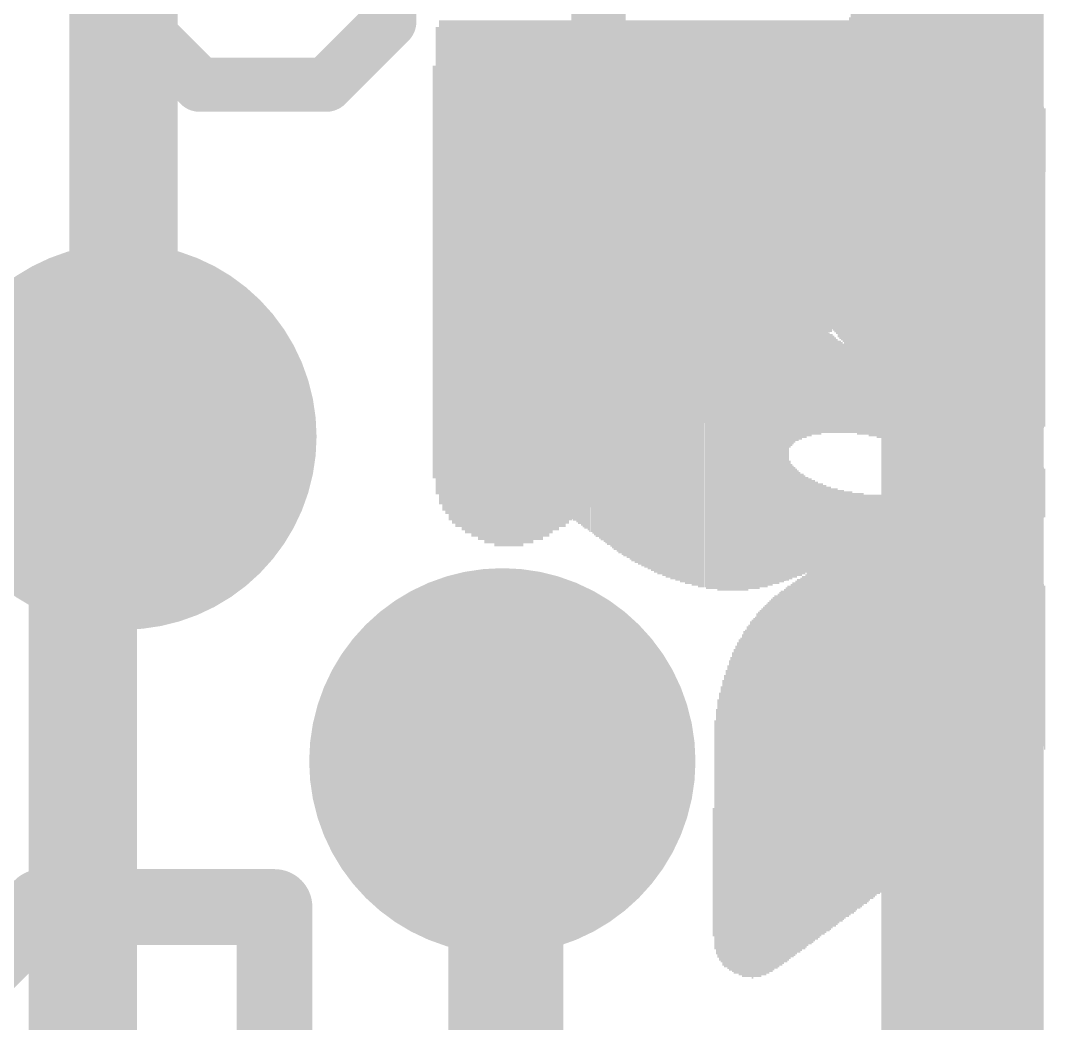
# Model space of a CAD drawing. Extents: x 0 to 25.4, y 0 to 17.8.
# Drawn here: x 10.553 to 12.958, y 7.132 to 9.485 of the extents above; entities that cross this region are included whole.
import ezdxf

# ---------------------------------------------------------------- set-up
doc = ezdxf.new("R2010")
doc.units = 0
for name, color, linetype in [('1', 12, 'CONTINUOUS'), ('16', 132, 'CONTINUOUS'), ('18', 110, 'CONTINUOUS'), ('21', 53, 'CONTINUOUS'), ('22', 253, 'CONTINUOUS')]:
    doc.layers.add(name, color=color, linetype=linetype)

# ---------------------------------------------------------------- blocks, each defined once
blk = doc.blocks.new('RECT')
blk.add_solid([(-0.5, -0.5), (0.5, -0.5), (-0.5, 0.5), (0.5, 0.5)])
blk = doc.blocks.new('ROUNDV')
at = {"const_width": 0.5}
blk.add_lwpolyline([(0, -0.25, 1), (0, 0.25, 1), (0, -0.25)], format="xyb", dxfattribs=at)

msp = doc.modelspace()

# ---------------------------------------------------------------- linework, layer by layer
at = {"layer": '1', "const_width": 0.254}
for points in [[(12.7, 6.08), (12.7, 11.7)], [(10.7, 8.414), (10.795, 8.509)], [(10.7, 6.08), (10.7, 8.414)], [(11.7, 7.731), (11.684, 7.747)], [(11.7, 6.08), (11.7, 7.731)]]:
    msp.add_lwpolyline(points, dxfattribs=at)
at = {"layer": '1', "const_width": 0.127}
for points in [[(10.8399, 8.4641, 1), (10.7501, 8.5539)], [(10.7635, 8.414, 1), (10.6365, 8.414)], [(10.6551, 8.4589, 1), (10.7449, 8.3691)], [(11.7289, 7.7919, 1), (11.6391, 7.7021)], [(11.7635, 7.731, 1), (11.6365, 7.731)], [(11.6551, 7.6861, 1), (11.7449, 7.7759)]]:
    msp.add_lwpolyline(points, format="xyb", dxfattribs=at)
at = {"layer": '16', "const_width": 0.254}
for points in [[(12.827, 13.716), (12.827, 4.191)], [(10.795, 12.192), (10.795, 8.509)], [(11.684, 3.81), (11.684, 7.747)]]:
    msp.add_lwpolyline(points, dxfattribs=at)
at = {"layer": '16', "const_width": 0.127}
for points in [[(10.7315, 8.509, 1), (10.8585, 8.509)], [(11.7475, 7.747, 1), (11.6205, 7.747)]]:
    msp.add_lwpolyline(points, format="xyb", dxfattribs=at)
at = {"layer": '21', "const_width": 0.127}
for points in [[(11.9096, 9.3345), (11.9096, 10.2243)], [(11.419, 9.6311), (11.419, 9.4828)], [(10.9741, 9.3345), (10.8258, 9.4828)], [(11.419, 9.4828), (11.2707, 9.3345)], [(11.2707, 9.3345), (10.9741, 9.3345)], [(11.7613, 9.3345), (12.0579, 9.3345)]]:
    msp.add_lwpolyline(points, dxfattribs=at)
at = {"layer": '21', "const_width": 0.0635}
for points in [[(10.8483, 9.5052, 1), (10.8034, 9.4603)], [(11.4414, 9.4603, 1), (11.3965, 9.5052)], [(11.3872, 9.4828, 1), (11.4507, 9.4828)], [(10.9741, 9.3663, 1), (10.9741, 9.3027)], [(10.9517, 9.312, 1), (10.9966, 9.357)], [(11.2482, 9.357, 1), (11.2931, 9.312)], [(11.2707, 9.3027, 1), (11.2707, 9.3663)], [(11.7613, 9.3663, 1), (11.7613, 9.3027)], [(12.0579, 9.3027, 1), (12.0579, 9.3663)], [(11.8779, 9.3345, 1), (11.9414, 9.3345)]]:
    msp.add_lwpolyline(points, format="xyb", dxfattribs=at)
at = {"layer": '22', "const_width": 0.1778}
for points in [[(10.4206, 7.2228), (10.6028, 7.405)], [(10.6028, 7.405), (11.1494, 7.405)], [(11.1494, 7.405), (11.1494, 6.3119)]]:
    msp.add_lwpolyline(points, dxfattribs=at)
at = {"layer": '22', "const_width": 0.0889}
for points in [[(10.6028, 7.4495, 1), (10.6028, 7.3606)], [(10.6342, 7.3736, 1), (10.5714, 7.4365)], [(11.1938, 7.405, 1), (11.1049, 7.405)], [(11.1494, 7.3606, 1), (11.1494, 7.4495)]]:
    msp.add_lwpolyline(points, format="xyb", dxfattribs=at)

# ---------------------------------------------------------------- block references
at = {"layer": '18', "xscale": 0.9064, "yscale": 0.9064}
for p in [(10.795, 8.509), (10.795, 8.509), (11.684, 7.747), (11.684, 7.747)]:
    msp.add_blockref('ROUNDV', p, dxfattribs=at)
at = {"layer": '21', "rotation": 90}
for p, xscale, yscale in [((12.587, 9.085), 1.1659, 0.0038), ((12.5908, 9.085), 1.1659, 0.0038), ((12.5946, 9.0831), 1.1697, 0.0038), ((12.5984, 9.085), 1.1735, 0.0038), ((12.6022, 9.085), 1.1735, 0.0038), ((12.606, 9.0831), 1.1773, 0.0038), ((12.6098, 9.0831), 1.1773, 0.0038), ((12.6136, 9.0812), 1.1811, 0.0038), ((12.6174, 9.0812), 1.1811, 0.0039), ((12.6213, 9.0831), 1.1849, 0.0038), ((12.6251, 9.0812), 1.1887, 0.0038), ((12.6289, 9.0812), 1.1887, 0.0038), ((12.6327, 9.0793), 1.1925, 0.0038), ((12.6365, 9.0793), 1.1925, 0.0038), ((12.6403, 9.0755), 1.1925, 0.0038), ((12.6441, 9.0755), 1.1925, 0.0038), ((12.6479, 9.0735), 1.1964, 0.0038), ((12.6517, 9.0735), 1.1964, 0.0038), ((12.6555, 9.0697), 1.1964, 0.0039), ((12.6594, 9.0678), 1.2002, 0.0038), ((12.6632, 9.0678), 1.2002, 0.0038), ((12.5565, 9.0773), 1.1354, 0.0038), ((12.5603, 9.0792), 1.1392, 0.0038), ((12.5641, 9.0792), 1.1468, 0.0038), ((12.5679, 9.0811), 1.1506, 0.0038), ((12.5717, 9.0811), 1.1506, 0.0038), ((12.5755, 9.0831), 1.1545, 0.0038), ((12.5793, 9.0831), 1.1621, 0.0039), ((12.5832, 9.0831), 1.1621, 0.0038), ((12.667, 9.064), 1.2002, 0.0038), ((12.6708, 9.0602), 1.2002, 0.0038), ((12.6746, 9.0583), 1.204, 0.0038), ((12.6784, 9.0545), 1.2039, 0.0038), ((12.6822, 9.0507), 1.2039, 0.0038), ((12.686, 9.0469), 1.2039, 0.0038), ((12.6898, 9.0411), 1.2078, 0.0038), ((12.5451, 9.0678), 1.1164, 0.0038), ((12.5489, 9.0716), 1.124, 0.0038), ((12.5527, 9.0735), 1.1278, 0.0038), ((12.6936, 8.9554), 1.3716, 0.0039), ((12.6975, 9.2126), 0.8496, 0.0038), ((12.7013, 9.2202), 0.8268, 0.0038), ((12.7051, 9.2221), 0.8078, 0.0038), ((12.7089, 9.2241), 0.7963, 0.0038), ((12.5336, 9.0564), 1.0859, 0.0038), ((12.5374, 9.0602), 1.0935, 0.0038), ((12.5412, 9.0659), 1.1049, 0.0039), ((12.7127, 9.2259), 0.7848, 0.0038), ((12.7165, 9.2259), 0.7696, 0.0038), ((12.7203, 9.2259), 0.762, 0.0038), ((12.7241, 9.2259), 0.7544, 0.0038), ((12.526, 9.0449), 1.063, 0.0038), ((12.5298, 9.0507), 1.0745, 0.0038), ((12.7279, 9.224), 0.743, 0.0038), ((12.7317, 9.224), 0.7354, 0.0039), ((12.7356, 9.2221), 0.7316, 0.0038), ((12.7394, 9.2183), 0.7239, 0.0038), ((12.7432, 9.2164), 0.7201, 0.0038), ((12.5184, 9.0316), 1.0364, 0.0038), ((12.5222, 9.0373), 1.0478, 0.0038), ((12.747, 9.2126), 0.7125, 0.0038), ((12.7508, 9.2107), 0.7087, 0.0038), ((12.7546, 9.2088), 0.7049, 0.0038), ((12.7584, 9.205), 0.6973, 0.0038), ((12.7622, 9.2012), 0.6973, 0.0038), ((12.5108, 9.0221), 1.0096, 0.0038), ((12.5146, 9.0278), 1.021, 0.0038), ((12.766, 9.1954), 0.6934, 0.0038), ((12.7698, 9.1935), 0.6896, 0.0039), ((12.7737, 9.1897), 0.6896, 0.0038), ((12.7775, 9.184), 0.6858, 0.0038), ((12.5031, 9.0107), 0.9867, 0.0039), ((12.507, 9.0164), 0.9982, 0.0038), ((12.7813, 9.1802), 0.6858, 0.0038), ((12.7851, 9.1745), 0.682, 0.0038), ((12.7889, 9.1688), 0.6858, 0.0038), ((12.7927, 9.165), 0.6858, 0.0038), ((12.7965, 9.1573), 0.6858, 0.0038), ((12.4955, 8.9992), 0.9639, 0.0038), ((12.4993, 9.005), 0.9753, 0.0038), ((12.8003, 9.1516), 0.6896, 0.0038), ((12.8041, 9.1478), 0.6896, 0.0038), ((12.8079, 9.1383), 0.6934, 0.0039), ((12.8118, 9.1326), 0.6972, 0.0038), ((12.4879, 8.9859), 0.9372, 0.0038), ((12.4917, 8.9916), 0.9486, 0.0038), ((12.8156, 9.125), 0.6973, 0.0038), ((12.8194, 9.1174), 0.7049, 0.0038), ((12.8232, 9.1097), 0.7124, 0.0038), ((12.827, 9.0983), 0.7201, 0.0038), ((12.8308, 9.0888), 0.7315, 0.0038), ((12.4803, 9.0831), 0.6973, 0.0038), ((12.4841, 9.0869), 0.7125, 0.0038), ((12.8346, 9.0754), 0.743, 0.0038), ((12.8384, 9.0583), 0.7696, 0.0038), ((12.8422, 8.5687), 1.7412, 0.0038), ((12.846, 8.5687), 1.726, 0.0039), ((12.8499, 8.5706), 1.7145, 0.0038), ((12.4727, 9.0754), 0.6668, 0.0038), ((12.4765, 9.0792), 0.682, 0.0038), ((12.8537, 8.5725), 1.703, 0.0038), ((12.8575, 8.5725), 1.6878, 0.0038), ((12.8613, 8.5744), 1.6764, 0.0038), ((12.8651, 8.5763), 1.6574, 0.0038), ((12.465, 9.0678), 0.6286, 0.0039), ((12.4689, 9.0736), 0.6477, 0.0038), ((12.8689, 8.5801), 1.6421, 0.0038), ((12.8727, 8.5839), 1.6269, 0.0038), ((12.8765, 8.5858), 1.6078, 0.0038), ((12.8803, 8.5915), 1.5887, 0.0038), ((12.4574, 9.0602), 0.5982, 0.0038), ((12.4612, 9.064), 0.6134, 0.0038), ((12.8841, 8.5973), 1.5621, 0.0039), ((12.888, 8.6563), 1.4364, 0.0038), ((12.8918, 8.8354), 1.0706, 0.0038), ((12.8956, 8.8354), 1.0554, 0.0038), ((12.8994, 8.8354), 1.0478, 0.0038), ((12.4498, 9.0545), 0.5639, 0.0038), ((12.4536, 9.0583), 0.5791, 0.0038), ((12.9032, 8.8335), 1.0363, 0.0038), ((12.907, 8.8335), 1.0287, 0.0038), ((12.9108, 8.8316), 1.0249, 0.0038), ((12.9146, 8.8297), 1.0135, 0.0038), ((12.9184, 8.8277), 1.0097, 0.0038), ((12.4422, 9.0488), 0.5295, 0.0038), ((12.446, 9.0507), 0.5487, 0.0038), ((12.9223, 8.9078), 0.842, 0.0039), ((12.9261, 8.9078), 0.8268, 0.0038), ((12.9299, 8.9097), 0.8154, 0.0038), ((12.9337, 8.9078), 0.8039, 0.0038), ((12.4346, 9.0412), 0.4915, 0.0038), ((12.4384, 9.0431), 0.5105, 0.0038), ((12.9375, 8.9097), 0.7925, 0.0038), ((12.9413, 8.9097), 0.7848, 0.0038), ((12.9451, 8.9078), 0.7734, 0.0038), ((12.9489, 8.9078), 0.7658, 0.0038), ((12.9527, 8.9059), 0.7544, 0.0038), ((12.4269, 9.0354), 0.4572, 0.0039), ((12.4308, 9.0373), 0.4762, 0.0038), ((12.9565, 8.9059), 0.7468, 0.0038), ((12.4193, 9.0297), 0.423, 0.0038), ((12.4231, 9.0316), 0.442, 0.0038), ((12.4117, 9.0259), 0.3848, 0.0038), ((12.4155, 9.0278), 0.4038, 0.0038), ((12.4041, 9.0202), 0.3429, 0.0038), ((12.4079, 9.0221), 0.362, 0.0038), ((12.3965, 9.0183), 0.301, 0.0038), ((12.4003, 9.0202), 0.32, 0.0038), ((12.3889, 9.0183), 0.2477, 0.0039), ((12.3927, 9.0183), 0.2781, 0.0038), ((12.385, 9.0145), 0.2171, 0.0038), ((12.3812, 9.0145), 0.1791, 0.0038), ((12.3774, 9.0126), 0.1295, 0.0038), ((12.3736, 9.0107), 0.0495, 0.0038), ((12.0993, 8.5001), 0.6592, 0.0038), ((12.1031, 8.4982), 0.663, 0.0038), ((12.1069, 8.4982), 0.663, 0.0038), ((12.1107, 8.4982), 0.663, 0.0038), ((12.1145, 8.4963), 0.6668, 0.0038), ((12.1183, 8.4982), 0.6706, 0.0038), ((12.1222, 8.4982), 0.6706, 0.0039), ((12.126, 8.4982), 0.6706, 0.0038), ((12.1298, 8.4963), 0.6744, 0.0038), ((12.1336, 8.4963), 0.6744, 0.0038), ((12.1374, 8.4963), 0.6744, 0.0038), ((12.1412, 8.4963), 0.6744, 0.0038), ((12.145, 8.4944), 0.6782, 0.0038), ((12.1488, 8.4963), 0.682, 0.0038), ((12.1526, 8.4963), 0.682, 0.0038), ((12.1564, 8.4963), 0.682, 0.0038), ((12.1603, 8.4963), 0.682, 0.0039), ((12.1641, 8.4944), 0.6858, 0.0038), ((12.1679, 8.4944), 0.6858, 0.0038), ((12.1717, 8.4944), 0.6858, 0.0038), ((12.1755, 8.4944), 0.6858, 0.0038), ((12.1793, 8.4944), 0.6858, 0.0038), ((12.1831, 8.4944), 0.6858, 0.0038), ((12.1869, 8.4944), 0.6858, 0.0038), ((12.1907, 8.4925), 0.6896, 0.0038), ((12.1945, 8.4925), 0.6896, 0.0038), ((12.1984, 8.4925), 0.6896, 0.0039), ((12.2022, 8.4925), 0.6896, 0.0038), ((12.206, 8.4925), 0.6896, 0.0038), ((12.2098, 8.4925), 0.6896, 0.0038), ((12.2136, 8.4925), 0.6896, 0.0038), ((12.2174, 8.4925), 0.6896, 0.0038), ((12.2212, 8.4925), 0.6896, 0.0038), ((12.225, 8.4925), 0.6896, 0.0038), ((12.2288, 8.4925), 0.6896, 0.0038), ((12.2326, 8.4925), 0.6896, 0.0038), ((12.2365, 8.4925), 0.6896, 0.0039), ((12.2403, 8.4925), 0.6896, 0.0038), ((12.2441, 8.4925), 0.6896, 0.0038), ((12.2479, 8.4925), 0.6896, 0.0038), ((12.2517, 8.4925), 0.6896, 0.0038), ((12.2555, 8.4925), 0.6896, 0.0038), ((12.2593, 8.4906), 0.6858, 0.0038), ((12.2631, 8.4925), 0.682, 0.0038), ((12.2669, 8.4925), 0.682, 0.0038), ((12.2707, 8.4925), 0.682, 0.0038), ((12.2746, 8.4925), 0.682, 0.0039), ((12.2784, 8.4925), 0.682, 0.0038), ((12.2822, 8.4906), 0.6782, 0.0038), ((12.286, 8.4906), 0.6782, 0.0038), ((12.2898, 8.4925), 0.6744, 0.0038), ((12.2936, 8.4925), 0.6744, 0.0038), ((12.2974, 8.4925), 0.6744, 0.0038), ((12.004, 8.5058), 0.5944, 0.0038), ((12.0079, 8.5058), 0.5944, 0.0039), ((12.0117, 8.5039), 0.5982, 0.0038), ((12.0155, 8.5058), 0.602, 0.0038), ((12.0193, 8.5039), 0.6058, 0.0038), ((12.0231, 8.5039), 0.6058, 0.0038), ((12.0269, 8.5039), 0.6134, 0.0038), ((12.0307, 8.5039), 0.6134, 0.0038), ((12.0345, 8.502), 0.6172, 0.0038), ((12.0383, 8.5039), 0.621, 0.0038), ((12.0421, 8.502), 0.6248, 0.0038), ((12.046, 8.502), 0.6248, 0.0039), ((12.0498, 8.502), 0.6324, 0.0038), ((12.0536, 8.502), 0.6324, 0.0038), ((12.0574, 8.502), 0.6324, 0.0038), ((12.0612, 8.5001), 0.6362, 0.0038), ((12.065, 8.5021), 0.6401, 0.0038), ((12.0688, 8.5001), 0.6439, 0.0038), ((12.0726, 8.5001), 0.6439, 0.0038), ((12.0764, 8.5001), 0.6439, 0.0038), ((12.0802, 8.5001), 0.6515, 0.0038), ((12.0841, 8.5001), 0.6515, 0.0039), ((12.0879, 8.5001), 0.6515, 0.0038), ((12.0917, 8.4982), 0.6554, 0.0038), ((12.0955, 8.4982), 0.6554, 0.0038), ((12.3012, 8.4906), 0.6706, 0.0038), ((12.305, 8.4906), 0.6706, 0.0038), ((12.3088, 8.4925), 0.6668, 0.0038), ((12.3127, 8.4925), 0.6668, 0.0039), ((12.3165, 8.4906), 0.663, 0.0038), ((12.3203, 8.4925), 0.6592, 0.0038), ((12.3241, 8.4925), 0.6592, 0.0038), ((12.3279, 8.4925), 0.6592, 0.0038), ((12.3317, 8.4906), 0.6553, 0.0038), ((12.3355, 8.4924), 0.6515, 0.0038), ((12.3393, 8.4924), 0.6515, 0.0038), ((12.3431, 8.4906), 0.6477, 0.0038), ((12.3469, 8.4924), 0.6439, 0.0038), ((12.3508, 8.4906), 0.6401, 0.0039), ((12.3546, 8.4906), 0.6401, 0.0038), ((12.3584, 8.6468), 0.3276, 0.0038), ((12.3622, 8.6468), 0.32, 0.0038), ((12.366, 8.6487), 0.3162, 0.0038), ((12.3698, 8.6487), 0.3086, 0.0038), ((12.3736, 8.6506), 0.3048, 0.0038), ((11.9317, 8.5173), 0.5257, 0.0039), ((11.9355, 8.5173), 0.5257, 0.0038), ((11.9393, 8.5153), 0.5295, 0.0038), ((11.9431, 8.5153), 0.5373, 0.0038), ((11.9469, 8.5135), 0.5411, 0.0038), ((11.9507, 8.5135), 0.5411, 0.0038), ((11.9545, 8.5135), 0.5487, 0.0038), ((11.9583, 8.5115), 0.5525, 0.0038), ((11.9621, 8.5115), 0.5525, 0.0038), ((11.9659, 8.5115), 0.5601, 0.0038), ((11.9698, 8.5097), 0.5639, 0.0039), ((11.9736, 8.5097), 0.5639, 0.0038), ((11.9774, 8.5097), 0.5715, 0.0038), ((11.9812, 8.5097), 0.5715, 0.0038), ((11.985, 8.5077), 0.5753, 0.0038), ((11.9888, 8.5077), 0.5829, 0.0038), ((11.9926, 8.5077), 0.5829, 0.0038), ((11.9964, 8.5059), 0.5867, 0.0038), ((12.0002, 8.5059), 0.5867, 0.0038), ((12.3774, 8.6487), 0.301, 0.0038), ((12.3812, 8.6506), 0.2972, 0.0038), ((12.385, 8.6487), 0.2934, 0.0038), ((12.3889, 8.6506), 0.2896, 0.0039), ((12.3927, 8.6487), 0.2858, 0.0038), ((12.3965, 8.6487), 0.2858, 0.0038), ((12.4003, 8.6487), 0.2782, 0.0038), ((12.4041, 8.6487), 0.2782, 0.0038), ((12.4079, 8.6468), 0.2744, 0.0038), ((12.4117, 8.6468), 0.2667, 0.0038), ((12.4155, 8.6468), 0.2667, 0.0038), ((11.8593, 8.5325), 0.4496, 0.0038), ((11.8631, 8.5306), 0.4534, 0.0038), ((11.8669, 8.5306), 0.4534, 0.0038), ((11.8707, 8.5306), 0.461, 0.0038), ((11.8745, 8.5287), 0.4648, 0.0038), ((11.8783, 8.5268), 0.4686, 0.0038), ((11.8821, 8.5287), 0.4724, 0.0038), ((11.8859, 8.5268), 0.4762, 0.0038), ((11.8897, 8.5249), 0.4801, 0.0038), ((11.8936, 8.5249), 0.4801, 0.0039), ((11.8974, 8.5249), 0.4877, 0.0038), ((11.9012, 8.5229), 0.4915, 0.0038), ((11.905, 8.5211), 0.4953, 0.0038), ((11.9088, 8.5229), 0.4991, 0.0038), ((11.9126, 8.5211), 0.5029, 0.0038), ((11.9164, 8.5191), 0.5067, 0.0038), ((11.9202, 8.5211), 0.5105, 0.0038), ((11.924, 8.5191), 0.5143, 0.0038), ((11.9278, 8.5173), 0.5181, 0.0038), ((12.4193, 8.6448), 0.2629, 0.0038), ((12.4231, 8.643), 0.2591, 0.0038), ((12.4269, 8.643), 0.2591, 0.0039), ((12.4308, 8.641), 0.2553, 0.0038), ((12.4346, 8.6411), 0.2476, 0.0038), ((12.4384, 8.6392), 0.2438, 0.0038), ((12.4422, 8.6392), 0.2438, 0.0038), ((12.446, 8.6373), 0.24, 0.0038), ((11.7754, 8.5496), 0.3619, 0.0038), ((11.7793, 8.5478), 0.3657, 0.0039), ((11.7831, 8.5458), 0.3696, 0.0038), ((11.7869, 8.5477), 0.3734, 0.0038), ((11.7907, 8.5458), 0.3772, 0.0038), ((11.7945, 8.5439), 0.381, 0.0038), ((11.7983, 8.5439), 0.381, 0.0038), ((11.8021, 8.5439), 0.3886, 0.0038), ((11.8059, 8.542), 0.3924, 0.0038), ((11.8097, 8.5401), 0.3962, 0.0038), ((11.8135, 8.542), 0.4, 0.0038), ((11.8174, 8.5401), 0.4038, 0.0039), ((11.8212, 8.5382), 0.4076, 0.0038), ((11.825, 8.5382), 0.4153, 0.0038), ((11.8288, 8.5382), 0.4153, 0.0038), ((11.8326, 8.5364), 0.4191, 0.0038), ((11.8364, 8.5363), 0.4268, 0.0038), ((11.8402, 8.5363), 0.4268, 0.0038), ((11.844, 8.5344), 0.4306, 0.0038), ((11.8478, 8.5344), 0.4382, 0.0038), ((11.8516, 8.5325), 0.442, 0.0038), ((11.8555, 8.5325), 0.442, 0.0039), ((12.4498, 8.6354), 0.2362, 0.0038), ((12.4536, 8.6335), 0.2324, 0.0038), ((12.4574, 8.6335), 0.2324, 0.0038), ((12.4612, 8.6316), 0.2286, 0.0038), ((12.465, 8.6296), 0.2247, 0.0039), ((12.4689, 8.6278), 0.2209, 0.0038), ((12.4727, 8.6258), 0.2171, 0.0038), ((12.4765, 8.6258), 0.2171, 0.0038), ((12.4803, 8.624), 0.2133, 0.0038), ((11.7069, 8.563), 0.2896, 0.0038), ((11.7107, 8.5611), 0.2934, 0.0038), ((11.7145, 8.5592), 0.2972, 0.0038), ((11.7183, 8.5611), 0.301, 0.0038), ((11.7221, 8.5592), 0.3048, 0.0038), ((11.7259, 8.5573), 0.3086, 0.0038), ((11.7297, 8.5572), 0.3163, 0.0038), ((11.7335, 8.5572), 0.3163, 0.0038), ((11.7373, 8.5554), 0.3201, 0.0038), ((11.7412, 8.5554), 0.3277, 0.0039), ((11.745, 8.5554), 0.3277, 0.0038), ((11.7488, 8.5534), 0.3315, 0.0038), ((11.7526, 8.5534), 0.3391, 0.0038), ((11.7564, 8.5516), 0.3429, 0.0038), ((11.7602, 8.5516), 0.3429, 0.0038), ((11.764, 8.5516), 0.3505, 0.0038), ((11.7678, 8.5496), 0.3543, 0.0038), ((11.7716, 8.5496), 0.3543, 0.0038), ((12.4841, 8.622), 0.2095, 0.0038), ((11.6345, 8.5763), 0.2172, 0.0038), ((11.6383, 8.5763), 0.2172, 0.0038), ((11.6421, 8.5744), 0.221, 0.0038), ((11.6459, 8.5744), 0.2286, 0.0038), ((11.6497, 8.5744), 0.2286, 0.0038), ((11.6535, 8.5725), 0.2324, 0.0038), ((11.6573, 8.5725), 0.24, 0.0038), ((11.6611, 8.5706), 0.2438, 0.0038), ((11.665, 8.5706), 0.2438, 0.0039), ((11.6688, 8.5706), 0.2514, 0.0038), ((11.6726, 8.5687), 0.2552, 0.0038), ((11.6764, 8.5668), 0.2591, 0.0038), ((11.6802, 8.5686), 0.2629, 0.0038), ((11.684, 8.5668), 0.2667, 0.0038), ((11.6878, 8.5648), 0.2705, 0.0038), ((11.6916, 8.5648), 0.2705, 0.0038), ((11.6954, 8.5648), 0.2781, 0.0038), ((11.6992, 8.563), 0.2819, 0.0038), ((11.7031, 8.561), 0.2857, 0.0039), ((12.6975, 8.481), 0.4153, 0.0038), ((11.5735, 8.5858), 0.1448, 0.0038), ((11.5773, 8.5858), 0.1448, 0.0038), ((11.5811, 8.5858), 0.1524, 0.0038), ((11.5849, 8.5858), 0.16, 0.0038), ((11.5888, 8.5839), 0.1638, 0.0039), ((11.5926, 8.5839), 0.1715, 0.0038), ((11.5964, 8.5839), 0.1715, 0.0038), ((11.6002, 8.5821), 0.1753, 0.0038), ((11.604, 8.5821), 0.1829, 0.0038), ((11.6078, 8.5801), 0.1867, 0.0038), ((11.6116, 8.5821), 0.1905, 0.0038), ((11.6154, 8.5801), 0.1943, 0.0038), ((11.6192, 8.5783), 0.1981, 0.0038), ((11.623, 8.5801), 0.2019, 0.0038), ((11.6269, 8.5782), 0.2058, 0.0039), ((11.6307, 8.5763), 0.2096, 0.0038), ((12.7013, 8.4715), 0.3886, 0.0038), ((11.5545, 8.5877), 0.1029, 0.0038), ((11.5583, 8.5859), 0.1143, 0.0038), ((11.5621, 8.5859), 0.1219, 0.0038), ((11.5659, 8.5859), 0.1295, 0.0038), ((11.5697, 8.5859), 0.1371, 0.0038), ((12.7051, 8.462), 0.3696, 0.0038), ((11.543, 8.5859), 0.0609, 0.0038), ((11.5468, 8.5858), 0.0762, 0.0038), ((11.5507, 8.5859), 0.0915, 0.0039), ((12.7089, 8.4563), 0.3506, 0.0038), ((12.7127, 8.4525), 0.3353, 0.0038), ((11.5392, 8.5821), 0.0305, 0.0038), ((12.7165, 8.4467), 0.3239, 0.0038), ((12.7203, 8.443), 0.3086, 0.0038), ((12.7241, 8.4391), 0.3009, 0.0038), ((12.8384, 8.1477), 0.9144, 0.0038), ((12.7279, 8.4373), 0.2895, 0.0038), ((12.7317, 8.4335), 0.2819, 0.0039), ((12.7356, 8.4297), 0.2743, 0.0038), ((12.8308, 8.1211), 0.8839, 0.0038), ((12.8346, 8.1306), 0.8953, 0.0038), ((12.7394, 8.4259), 0.2667, 0.0038), ((12.7432, 8.4239), 0.2629, 0.0038), ((12.747, 8.4201), 0.2552, 0.0038), ((12.7508, 8.4182), 0.2514, 0.0038), ((12.7546, 8.4163), 0.2476, 0.0038), ((12.8194, 8.1), 0.8801, 0.0038), ((12.8232, 8.1058), 0.8839, 0.0038), ((12.827, 8.1134), 0.884, 0.0038), ((12.7584, 8.4125), 0.2476, 0.0038), ((12.7622, 8.4106), 0.2438, 0.0038), ((12.766, 8.4068), 0.2439, 0.0038), ((12.7698, 8.403), 0.2439, 0.0039), ((12.7737, 8.3992), 0.2515, 0.0038), ((12.7775, 8.3896), 0.2629, 0.0038), ((12.7813, 8.0658), 0.9106, 0.0038), ((12.7851, 8.0677), 0.9068, 0.0038), ((12.7889, 8.0696), 0.903, 0.0038), ((12.7927, 8.0734), 0.8954, 0.0038), ((12.7965, 8.0753), 0.8916, 0.0038), ((12.8003, 8.0772), 0.8878, 0.0038), ((12.8041, 8.081), 0.8878, 0.0038), ((12.8079, 8.0849), 0.8801, 0.0039), ((12.8118, 8.0887), 0.8801, 0.0038), ((12.8156, 8.0925), 0.8801, 0.0038), ((12.3584, 8.3134), 0.2781, 0.0038), ((12.3622, 8.3096), 0.2705, 0.0038), ((12.9223, 8.3896), 0.1334, 0.0039), ((12.9261, 8.3858), 0.1258, 0.0038), ((12.9299, 8.3839), 0.122, 0.0038), ((12.366, 8.3096), 0.2629, 0.0038), ((12.3698, 8.3077), 0.259, 0.0038), ((12.3736, 8.3058), 0.2552, 0.0038), ((12.3774, 8.3058), 0.2476, 0.0038), ((12.3812, 8.3039), 0.2438, 0.0038), ((12.385, 8.302), 0.24, 0.0038), ((12.3889, 8.3039), 0.2362, 0.0039), ((12.3927, 8.302), 0.2324, 0.0038), ((12.9337, 8.382), 0.1182, 0.0038), ((12.9375, 8.382), 0.1182, 0.0038), ((12.9413, 8.3801), 0.1143, 0.0038), ((12.9451, 8.3781), 0.1181, 0.0038), ((12.9489, 8.3781), 0.1181, 0.0038), ((12.9527, 8.3781), 0.1181, 0.0038), ((12.9565, 8.3763), 0.1143, 0.0038), ((12.3965, 8.302), 0.2248, 0.0038), ((12.4003, 7.8639), 1.1011, 0.0038), ((12.4041, 7.8639), 1.0935, 0.0038), ((12.4079, 7.8639), 1.0935, 0.0038), ((12.4117, 7.8639), 1.0859, 0.0038), ((12.4155, 7.8658), 1.0821, 0.0038), ((12.4193, 7.8658), 1.0745, 0.0038), ((12.4231, 7.8658), 1.0745, 0.0038), ((12.4269, 7.8657), 1.0668, 0.0039), ((12.4308, 7.8677), 1.0629, 0.0038), ((12.4346, 7.8696), 1.0591, 0.0038), ((12.4384, 7.8677), 1.0553, 0.0038), ((12.4422, 7.8696), 1.0515, 0.0038), ((12.6746, 8.323), 0.1447, 0.0038), ((12.6784, 8.3248), 0.1409, 0.0038), ((12.6822, 8.3286), 0.1409, 0.0038), ((12.686, 8.3325), 0.141, 0.0038), ((12.6898, 8.3382), 0.1448, 0.0038), ((12.446, 7.8696), 1.0439, 0.0038), ((12.4498, 7.8696), 1.0439, 0.0038), ((12.4536, 7.8715), 1.0401, 0.0038), ((12.4574, 7.8715), 1.0325, 0.0038), ((12.4612, 7.8734), 1.0287, 0.0038), ((12.465, 7.8734), 1.0287, 0.0039), ((12.4689, 7.8753), 1.0249, 0.0038), ((12.4727, 7.8753), 1.0173, 0.0038), ((12.4765, 7.8772), 1.0135, 0.0038), ((12.4803, 7.8772), 1.0135, 0.0038), ((12.4841, 7.8791), 1.0096, 0.0038), ((12.4879, 7.8791), 1.002, 0.0038), ((12.4917, 7.881), 0.9982, 0.0038), ((12.4955, 7.881), 0.9982, 0.0038), ((12.4993, 7.8829), 0.9944, 0.0038), ((12.5031, 7.8848), 0.9906, 0.0039), ((12.507, 7.8829), 0.9868, 0.0038), ((12.5108, 7.8848), 0.983, 0.0038), ((12.5146, 7.8867), 0.9792, 0.0038), ((12.5184, 7.8886), 0.9754, 0.0038), ((12.5222, 7.8886), 0.9754, 0.0038), ((12.526, 7.8905), 0.9716, 0.0038), ((12.5298, 7.8924), 0.9678, 0.0038), ((12.5336, 7.8925), 0.9601, 0.0038), ((12.5374, 7.8925), 0.9601, 0.0038), ((12.5412, 7.8944), 0.9563, 0.0039), ((12.5451, 7.8963), 0.9525, 0.0038), ((12.5489, 7.8982), 0.9487, 0.0038), ((12.5527, 7.8982), 0.9487, 0.0038), ((12.5565, 7.9001), 0.9449, 0.0038), ((12.5603, 7.902), 0.9411, 0.0038), ((12.5641, 7.9039), 0.9373, 0.0038), ((12.5679, 7.9039), 0.9373, 0.0038), ((12.5717, 7.9058), 0.9335, 0.0038), ((12.5755, 7.9077), 0.9297, 0.0038), ((12.5793, 7.9077), 0.9297, 0.0039), ((12.5832, 8.2163), 0.3124, 0.0038), ((12.587, 8.2277), 0.2896, 0.0038), ((12.5908, 8.2354), 0.2743, 0.0038), ((12.5946, 8.241), 0.2629, 0.0038), ((12.5984, 8.2468), 0.2515, 0.0038), ((12.6022, 8.2524), 0.2401, 0.0038), ((12.606, 8.2563), 0.2324, 0.0038), ((12.6098, 8.262), 0.221, 0.0038), ((12.6136, 8.2658), 0.2134, 0.0038), ((12.6174, 8.2715), 0.2096, 0.0039), ((12.6213, 8.2753), 0.2019, 0.0038), ((12.6251, 8.2791), 0.1943, 0.0038), ((12.6289, 8.2811), 0.1905, 0.0038), ((12.6327, 8.2849), 0.1829, 0.0038), ((12.6365, 8.2905), 0.1791, 0.0038), ((12.6403, 8.2925), 0.1753, 0.0038), ((12.6441, 8.2963), 0.1676, 0.0038), ((12.6479, 8.2982), 0.1638, 0.0038), ((12.6517, 8.3039), 0.16, 0.0038), ((12.6555, 8.3058), 0.1562, 0.0039), ((12.6594, 8.3077), 0.1524, 0.0038), ((12.6632, 8.3134), 0.1486, 0.0038), ((12.667, 8.3153), 0.1448, 0.0038), ((12.6708, 8.3191), 0.1448, 0.0038), ((12.8918, 8.0962), 0.3467, 0.0038), ((12.8956, 8.0849), 0.3467, 0.0038), ((12.8994, 8.0715), 0.3505, 0.0038), ((12.9032, 8.0619), 0.3543, 0.0038), ((12.907, 8.0525), 0.3581, 0.0038), ((12.7775, 7.9115), 0.6096, 0.0038), ((12.9108, 8.0429), 0.362, 0.0038), ((12.9146, 8.0334), 0.3658, 0.0038), ((12.9184, 8.0258), 0.3657, 0.0038), ((12.9223, 8.0201), 0.3695, 0.0039), ((12.385, 7.7401), 0.8763, 0.0038), ((12.3889, 7.7439), 0.8763, 0.0039), ((12.3927, 7.7439), 0.8763, 0.0038), ((12.3965, 7.7477), 0.8763, 0.0038), ((12.7698, 7.8886), 0.5792, 0.0039), ((12.7737, 7.8982), 0.5905, 0.0038), ((12.9261, 8.0105), 0.3734, 0.0038), ((12.9299, 8.0067), 0.3734, 0.0038), ((12.9337, 7.9991), 0.3734, 0.0038), ((12.9375, 7.9934), 0.3772, 0.0038), ((12.9413, 7.9877), 0.381, 0.0038), ((12.3508, 7.7153), 0.8801, 0.0039), ((12.3546, 7.7191), 0.8801, 0.0038), ((12.3584, 7.721), 0.8763, 0.0038), ((12.3622, 7.7248), 0.8763, 0.0038), ((12.366, 7.7267), 0.8801, 0.0038), ((12.3698, 7.7286), 0.8763, 0.0038), ((12.3736, 7.7324), 0.8763, 0.0038), ((12.3774, 7.7363), 0.8763, 0.0038), ((12.3812, 7.7363), 0.8763, 0.0038), ((12.7622, 7.8734), 0.5639, 0.0038), ((12.766, 7.8791), 0.5677, 0.0038), ((12.9451, 7.9839), 0.381, 0.0038), ((12.9489, 7.9762), 0.381, 0.0038), ((12.9527, 7.9724), 0.381, 0.0038), ((12.9565, 7.9667), 0.3848, 0.0038), ((12.3165, 7.6905), 0.8763, 0.0038), ((12.3203, 7.6943), 0.8763, 0.0038), ((12.3241, 7.6982), 0.8763, 0.0038), ((12.3279, 7.6982), 0.8763, 0.0038), ((12.3317, 7.702), 0.8763, 0.0038), ((12.3355, 7.7058), 0.8763, 0.0038), ((12.3393, 7.7077), 0.8801, 0.0038), ((12.3431, 7.7096), 0.8763, 0.0038), ((12.3469, 7.7134), 0.8763, 0.0038), ((12.7546, 7.8582), 0.5563, 0.0038), ((12.7584, 7.8639), 0.5601, 0.0038), ((12.2936, 7.6753), 0.8611, 0.0038), ((12.2974, 7.6772), 0.8649, 0.0038), ((12.3012, 7.6791), 0.8687, 0.0038), ((12.305, 7.6829), 0.8687, 0.0038), ((12.3088, 7.6848), 0.8725, 0.0038), ((12.3127, 7.6886), 0.8725, 0.0039), ((12.7432, 7.841), 0.5372, 0.0038), ((12.747, 7.8467), 0.541, 0.0038), ((12.7508, 7.8505), 0.5486, 0.0038), ((12.2746, 7.6619), 0.842, 0.0039), ((12.2784, 7.6638), 0.8458, 0.0038), ((12.2822, 7.6676), 0.8534, 0.0038), ((12.286, 7.6696), 0.8573, 0.0038), ((12.2898, 7.6715), 0.8611, 0.0038), ((12.7279, 7.82), 0.5258, 0.0038), ((12.7317, 7.8238), 0.5258, 0.0039), ((12.7356, 7.8296), 0.5295, 0.0038), ((12.7394, 7.8353), 0.5334, 0.0038), ((12.2593, 7.6524), 0.823, 0.0038), ((12.2631, 7.6543), 0.8268, 0.0038), ((12.2669, 7.6581), 0.8344, 0.0038), ((12.2707, 7.6581), 0.842, 0.0038), ((12.7127, 7.801), 0.5182, 0.0038), ((12.7165, 7.8048), 0.5182, 0.0038), ((12.7203, 7.8105), 0.522, 0.0038), ((12.7241, 7.8143), 0.522, 0.0038), ((12.2403, 7.6391), 0.7887, 0.0038), ((12.2441, 7.641), 0.7925, 0.0038), ((12.2479, 7.6429), 0.8039, 0.0038), ((12.2517, 7.6467), 0.8115, 0.0038), ((12.2555, 7.6486), 0.8153, 0.0038), ((12.6936, 7.7801), 0.5067, 0.0039), ((12.6975, 7.7839), 0.5067, 0.0038), ((12.7013, 7.7877), 0.5067, 0.0038), ((12.7051, 7.7934), 0.5105, 0.0038), ((12.7089, 7.7972), 0.5105, 0.0038), ((12.2288, 7.6295), 0.762, 0.0038), ((12.2326, 7.6333), 0.7696, 0.0038), ((12.2365, 7.6372), 0.7773, 0.0039), ((12.5832, 7.7324), 0.5715, 0.0038), ((12.6708, 7.761), 0.4991, 0.0038), ((12.6746, 7.7648), 0.4991, 0.0038), ((12.6784, 7.7686), 0.4991, 0.0038), ((12.6822, 7.7705), 0.503, 0.0038), ((12.686, 7.7743), 0.503, 0.0038), ((12.6898, 7.7782), 0.5029, 0.0038), ((12.2212, 7.6238), 0.7354, 0.0038), ((12.225, 7.6276), 0.7506, 0.0038), ((12.587, 7.7267), 0.5524, 0.0038), ((12.5908, 7.7248), 0.541, 0.0038), ((12.5946, 7.7229), 0.5372, 0.0038), ((12.5984, 7.7229), 0.5296, 0.0038), ((12.6022, 7.7248), 0.5258, 0.0038), ((12.6365, 7.7362), 0.503, 0.0038), ((12.6403, 7.7382), 0.4991, 0.0038), ((12.6441, 7.742), 0.4991, 0.0038), ((12.6479, 7.7439), 0.4953, 0.0038), ((12.6517, 7.7458), 0.4991, 0.0038), ((12.6555, 7.7496), 0.4991, 0.0039), ((12.6594, 7.7515), 0.4953, 0.0038), ((12.6632, 7.7553), 0.4953, 0.0038), ((12.667, 7.7572), 0.4991, 0.0038), ((12.2098, 7.6124), 0.6972, 0.0038), ((12.2136, 7.6162), 0.7124, 0.0038), ((12.2174, 7.62), 0.7278, 0.0038), ((12.606, 7.7248), 0.5182, 0.0038), ((12.6098, 7.7248), 0.5182, 0.0038), ((12.6136, 7.7267), 0.5144, 0.0038), ((12.6174, 7.7286), 0.5106, 0.0039), ((12.6213, 7.7305), 0.5068, 0.0038), ((12.6251, 7.7305), 0.5068, 0.0038), ((12.6289, 7.7324), 0.503, 0.0038), ((12.6327, 7.7343), 0.4992, 0.0038), ((12.2022, 7.6029), 0.6705, 0.0038), ((12.206, 7.6067), 0.6858, 0.0038), ((12.1984, 7.5991), 0.6477, 0.0039), ((12.1907, 7.5895), 0.6058, 0.0038), ((12.1945, 7.5934), 0.6287, 0.0038), ((12.888, 7.8734), 0.0305, 0.0038), ((12.1869, 7.5819), 0.5754, 0.0038), ((12.1831, 7.5743), 0.5372, 0.0038), ((12.1793, 7.4867), 0.3009, 0.0038)]:
    msp.add_blockref('RECT', p, dxfattribs=dict(at, xscale=xscale, yscale=yscale))
at = {"layer": '22', "rotation": 180}
for p, xscale, yscale in [((12.2365, 9.4818), 1.4021, 0.0076), ((12.2365, 9.4742), 1.4021, 0.0076), ((12.2327, 9.4666), 1.4097, 0.0076), ((12.2327, 9.459), 1.4097, 0.0076), ((12.2327, 9.4513), 1.4097, 0.0077), ((12.2327, 9.4437), 1.4097, 0.0076), ((12.2327, 9.4361), 1.4097, 0.0076), ((12.2327, 9.4285), 1.4097, 0.0076), ((12.2327, 9.4209), 1.4097, 0.0076), ((12.2289, 9.4132), 1.4021, 0.0077), ((12.2289, 9.4056), 1.4021, 0.0076), ((12.2289, 9.398), 1.4021, 0.0076), ((12.2289, 9.3904), 1.4021, 0.0076), ((12.2289, 9.3828), 1.4021, 0.0076), ((12.2251, 9.3751), 1.4097, 0.0077), ((12.2212, 9.3675), 1.402, 0.0076), ((12.2212, 9.3599), 1.402, 0.0076), ((12.2212, 9.3523), 1.402, 0.0076), ((12.2212, 9.3447), 1.402, 0.0076), ((12.2174, 9.337), 1.3944, 0.0077), ((12.2174, 9.3294), 1.3944, 0.0076), ((12.2174, 9.3218), 1.3944, 0.0076), ((12.2136, 9.3142), 1.3868, 0.0076), ((12.2136, 9.3066), 1.3868, 0.0076), ((12.2136, 9.2989), 1.3868, 0.0077), ((12.2136, 9.2913), 1.3868, 0.0076), ((12.2098, 9.2837), 1.3792, 0.0076), ((12.2098, 9.2761), 1.3792, 0.0076), ((12.206, 9.2685), 1.3716, 0.0076), ((12.206, 9.2608), 1.3716, 0.0077), ((12.206, 9.2532), 1.3716, 0.0076), ((12.2022, 9.2456), 1.3639, 0.0076), ((12.2022, 9.238), 1.3639, 0.0076), ((12.1984, 9.2304), 1.3563, 0.0076), ((12.1984, 9.2227), 1.3563, 0.0077), ((12.1984, 9.2151), 1.3563, 0.0076), ((12.1946, 9.2075), 1.3487, 0.0076), ((12.1946, 9.1999), 1.3487, 0.0076), ((12.1908, 9.1923), 1.3411, 0.0076), ((12.1908, 9.1847), 1.3411, 0.0077), ((12.187, 9.177), 1.3335, 0.0076), ((12.187, 9.1694), 1.3335, 0.0076), ((12.1831, 9.1618), 1.3258, 0.0076), ((12.1831, 9.1542), 1.3258, 0.0076), ((12.1793, 9.1466), 1.3182, 0.0077), ((12.1755, 9.1389), 1.3106, 0.0076), ((12.1755, 9.1313), 1.3106, 0.0076), ((12.1717, 9.1237), 1.303, 0.0076), ((12.1717, 9.1161), 1.303, 0.0076), ((12.1679, 9.1085), 1.2954, 0.0077), ((12.1641, 9.1008), 1.2877, 0.0076), ((12.1641, 9.0932), 1.2877, 0.0076), ((12.1603, 9.0856), 1.2801, 0.0076), ((12.1565, 9.078), 1.2725, 0.0076), ((12.1527, 9.0704), 1.2649, 0.0077), ((12.1527, 9.0627), 1.2649, 0.0076), ((12.1489, 9.0551), 1.2573, 0.0076), ((12.145, 9.0475), 1.2496, 0.0076), ((12.1412, 9.0399), 1.242, 0.0076), ((12.1412, 9.0323), 1.242, 0.0077), ((12.1374, 9.0246), 1.2344, 0.0076), ((12.1336, 9.017), 1.2268, 0.0076), ((12.1298, 9.0094), 1.2192, 0.0076), ((12.126, 9.0018), 1.2115, 0.0076), ((12.126, 8.9942), 1.2115, 0.0077), ((12.1222, 8.9865), 1.2039, 0.0076), ((12.1184, 8.9789), 1.1963, 0.0076), ((12.1146, 8.9713), 1.1887, 0.0076), ((12.1108, 8.9637), 1.1811, 0.0076), ((12.1069, 8.9561), 1.1734, 0.0077), ((12.1031, 8.9484), 1.1658, 0.0076), ((12.0993, 8.9408), 1.1582, 0.0076), ((12.0955, 8.9332), 1.1506, 0.0076), ((12.0917, 8.9256), 1.143, 0.0076), ((12.0879, 8.918), 1.1353, 0.0077), ((12.0841, 8.9103), 1.1277, 0.0076), ((12.0803, 8.9027), 1.1201, 0.0076), ((12.0765, 8.8951), 1.1125, 0.0076), ((12.0727, 8.8875), 1.1049, 0.0076), ((12.0688, 8.8799), 1.0972, 0.0077), ((12.065, 8.8722), 1.0896, 0.0076), ((12.0574, 8.8646), 1.0744, 0.0076), ((12.0536, 8.857), 1.0668, 0.0076), ((12.0498, 8.8494), 1.0591, 0.0076), ((12.046, 8.8418), 1.0515, 0.0077), ((12.0384, 8.8341), 1.0363, 0.0076), ((12.0346, 8.8265), 1.0287, 0.0076), ((12.0307, 8.8189), 1.021, 0.0076), ((12.0231, 8.8113), 1.0058, 0.0076), ((12.0193, 8.8037), 0.9982, 0.0077), ((12.0155, 8.796), 0.9906, 0.0076), ((12.0079, 8.7884), 0.9753, 0.0076), ((12.0041, 8.7808), 0.9677, 0.0076), ((11.9965, 8.7732), 0.9525, 0.0076), ((11.9926, 8.7656), 0.9448, 0.0077), ((11.9888, 8.7579), 0.9372, 0.0076), ((11.9812, 8.7503), 0.922, 0.0076), ((11.9774, 8.7427), 0.9144, 0.0076), ((11.9736, 8.7351), 0.9067, 0.0076), ((11.966, 8.7275), 0.8915, 0.0077), ((11.9622, 8.7198), 0.8839, 0.0076), ((11.9584, 8.7122), 0.8763, 0.0076), ((11.9507, 8.7046), 0.861, 0.0076), ((11.9469, 8.697), 0.8534, 0.0076), ((11.9393, 8.6894), 0.8382, 0.0077), ((11.9355, 8.6817), 0.8305, 0.0076), ((11.9317, 8.6741), 0.8229, 0.0076), ((11.9241, 8.6665), 0.8077, 0.0076), ((11.9203, 8.6589), 0.8001, 0.0076), ((11.9164, 8.6513), 0.7924, 0.0077), ((11.9088, 8.6436), 0.7772, 0.0076), ((11.905, 8.636), 0.7696, 0.0076), ((11.8974, 8.6284), 0.7543, 0.0076), ((11.8936, 8.6208), 0.7467, 0.0076), ((11.8898, 8.6132), 0.7391, 0.0077), ((11.8822, 8.6055), 0.7239, 0.0076), ((11.8783, 8.5979), 0.7162, 0.0076), ((11.8745, 8.5903), 0.7086, 0.0076), ((11.8669, 8.5827), 0.6934, 0.0076), ((11.8631, 8.5751), 0.6858, 0.0077), ((11.8593, 8.5674), 0.6781, 0.0076), ((11.8517, 8.5598), 0.6629, 0.0076), ((11.8479, 8.5522), 0.6553, 0.0076), ((11.8402, 8.5446), 0.64, 0.0076), ((11.8364, 8.537), 0.6324, 0.0077), ((11.8326, 8.5293), 0.6248, 0.0076), ((11.825, 8.5217), 0.6096, 0.0076), ((11.8212, 8.5141), 0.6019, 0.0076), ((11.8174, 8.5065), 0.5943, 0.0076), ((11.8098, 8.4989), 0.5791, 0.0077), ((11.806, 8.4912), 0.5715, 0.0076), ((11.8021, 8.4836), 0.5638, 0.0076), ((11.7945, 8.476), 0.5486, 0.0076), ((11.7907, 8.4684), 0.541, 0.0076), ((11.7831, 8.4608), 0.5257, 0.0077), ((11.7793, 8.4531), 0.5181, 0.0076), ((11.7755, 8.4455), 0.5105, 0.0076), ((11.7679, 8.4379), 0.4953, 0.0076), ((11.764, 8.4303), 0.4876, 0.0076), ((11.7602, 8.4227), 0.48, 0.0077), ((11.7526, 8.415), 0.4648, 0.0076), ((11.7526, 8.4074), 0.4496, 0.0076), ((11.7488, 8.3998), 0.4419, 0.0076), ((11.7412, 8.3922), 0.4267, 0.0076), ((11.7374, 8.3846), 0.4191, 0.0077), ((11.7297, 8.3769), 0.4038, 0.0076), ((11.7297, 8.3693), 0.3886, 0.0076), ((11.7259, 8.3617), 0.381, 0.0076), ((11.7183, 8.3541), 0.3658, 0.0076), ((11.7183, 8.3465), 0.3505, 0.0077), ((11.7145, 8.3388), 0.3429, 0.0076), ((11.7107, 8.3312), 0.3201, 0.0076), ((11.7107, 8.3236), 0.3048, 0.0076), ((11.7031, 8.316), 0.2895, 0.0076), ((11.7031, 8.3084), 0.2743, 0.0077), ((11.7031, 8.3007), 0.2591, 0.0076), ((11.703, 8.2931), 0.2286, 0.0076), ((11.6993, 8.2855), 0.2057, 0.0076), ((11.7031, 8.2779), 0.1829, 0.0076), ((11.703, 8.2703), 0.1524, 0.0077), ((11.6993, 8.2626), 0.1143, 0.0076), ((11.6992, 8.255), 0.0686, 0.0076)]:
    msp.add_blockref('RECT', p, dxfattribs=dict(at, xscale=xscale, yscale=yscale))

doc.saveas('drawing.dxf')
